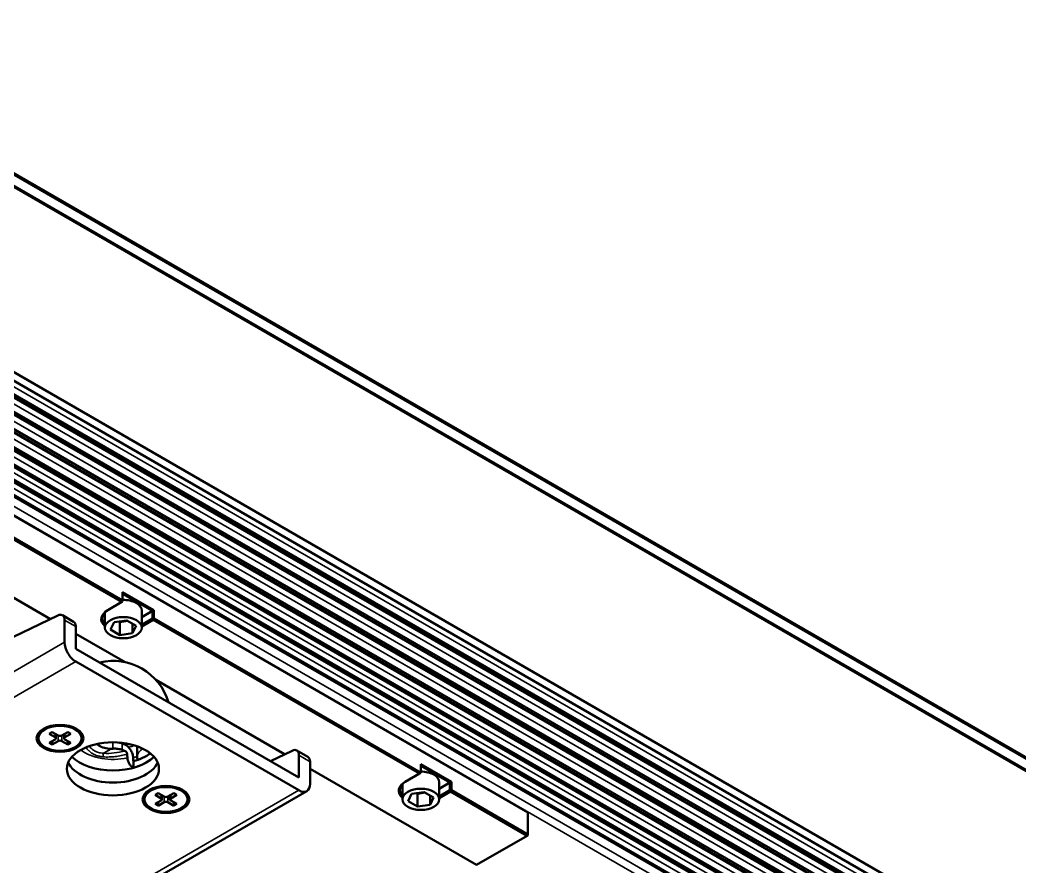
# Model space of a CAD drawing. Header units: millimetres. Extents: x 0 to 3000, y 0 to 3000.
# Drawn here: x 2045.1 to 2235.2, y 809.5 to 970.5 of the extents above; entities that cross this region are included whole.
import ezdxf

# ---------------------------------------------------------------- set-up
doc = ezdxf.new("R2010")
doc.units = ezdxf.units.MM
doc.layers.add('Visible (ANSI)', color=7, linetype='Continuous', lineweight=50)
doc.layers.add('Visible Narrow (ANSI)', color=7, linetype='Continuous', lineweight=35)

msp = doc.modelspace()

# ---------------------------------------------------------------- linework, layer by layer
at = {"layer": 'Visible (ANSI)'}
for p, q in [((1993.4059, 970.4767), (2700.5127, 562.2284)), ((1996.8943, 966.0764), (2702.5868, 558.6446)), ((1997.3616, 930.3287), (2703.0542, 522.8969)), ((2701.8845, 521.9415), (1996.1919, 929.3733)), ((2701.5361, 519.5313), (1994.6941, 927.6267)), ((2701.233, 516.448), (1994.3325, 924.5771)), ((2700.8872, 513.3193), (1993.9632, 921.462)), ((2700.4517, 510.1614), (1993.5849, 918.2711)), ((2700.2323, 506.9877), (1993.3261, 915.1202)), ((2700.2323, 504.0721), (1993.3212, 912.2074)), ((2700.2323, 501.1222), (1993.3212, 909.2575)), ((2141.6786, 819.6719), (1993.469, 905.2407)), ((2050.8711, 856.5045), (1983.7109, 895.2795)), ((2013.8337, 888.9925), (2064.4625, 859.7619)), ((2013.9751, 889.2374), (2064.6039, 860.0068)), ((2064.6039, 861.6398), (2064.6039, 860.0068)), ((2070.5436, 858.2105), (2064.6039, 861.6398)), ((2064.4625, 859.7619), (2061.7755, 858.2105)), ((2064.4625, 859.7619), (2064.6039, 859.8435)), ((2070.2608, 858.0472), (2064.6039, 861.3132)), ((2064.6039, 859.8435), (2064.6039, 860.0068)), ((2061.2454, 857.7772), (2061.2454, 854.8629)), ((2068.2454, 858.1289), (2068.2454, 854.8629)), ((2070.2608, 858.0472), (2068.2454, 856.8836)), ((2070.5436, 858.2105), (2070.2608, 858.0472)), ((2070.2608, 856.5775), (2070.2608, 858.0472)), ((2070.5436, 856.5775), (2070.5436, 858.2105)), ((2009.0271, 836.4068), (2052.2773, 857.1799)), ((2055.2802, 855.9916), (2053.1589, 857.2163)), ((2053.5731, 852.0868), (2053.5731, 856.3008)), ((2062.9776, 855.8835), (2062.3305, 854.4893)), ((2065.3924, 856.2571), (2062.9776, 855.8835)), ((2064.0983, 855.9182), (2063.9088, 856.0276)), ((2065.5819, 856.1477), (2064.0983, 855.9182)), ((2064.0983, 855.9182), (2064.0983, 853.4687)), ((2065.3924, 856.2571), (2067.1602, 855.2365)), ((2068.2454, 855.4139), (2070.2608, 856.5775)), ((2068.2454, 855.0873), (2070.4022, 856.3326)), ((2070.4022, 856.4959), (2070.2608, 856.5775)), ((2070.5436, 856.5775), (2070.4022, 856.4959)), ((2070.4022, 856.4959), (2070.4022, 856.3326)), ((2070.4022, 856.3326), (2121.0311, 827.102)), ((2070.5436, 856.5775), (2121.3139, 827.2653)), ((2055.6944, 850.8621), (2055.6944, 855.076)), ((2064.0983, 853.4687), (2062.3305, 854.4893)), ((2064.0983, 853.4687), (2066.5131, 853.8423)), ((2066.5131, 855.6101), (2066.5131, 853.8423)), ((2066.5131, 853.8423), (2067.1602, 855.2365)), ((2065.0638, 848.3104), (2055.6944, 853.7198)), ((2098.1208, 826.3672), (2055.6944, 850.8621)), ((2098.1208, 823.9177), (2055.6944, 848.4126)), ((2095.4188, 830.7849), (2070.9323, 844.9222)), ((2050.1036, 835.9088), (2049.308, 835.2571)), ((2050.6386, 834.675), (2051.2043, 835.0016)), ((2051.2043, 835.0016), (2052.3356, 834.3484)), ((2053.0427, 834.3484), (2054.1741, 835.0016)), ((2054.1741, 835.0016), (2054.7398, 834.675)), ((2055.2747, 835.9088), (2056.0704, 835.2571)), ((2048.8275, 833.0224), (2048.7928, 833.0786)), ((2051.7699, 834.0218), (2050.6386, 834.675)), ((2050.6386, 832.9604), (2051.7699, 833.6136)), ((2051.2043, 832.6338), (2050.6386, 832.9604)), ((2052.3356, 833.287), (2051.2043, 832.6338)), ((2051.2043, 833.287), (2051.2043, 832.6338)), ((2051.9164, 834.5905), (2051.9164, 833.8177)), ((2052.1942, 834.4301), (2051.9164, 834.2697)), ((2054.1741, 832.6338), (2053.0427, 833.287)), ((2053.462, 834.2697), (2053.1842, 834.4301)), ((2053.462, 834.5905), (2053.462, 833.8177)), ((2054.7398, 834.675), (2053.6084, 834.0218)), ((2053.6084, 833.6136), (2054.7398, 832.9604)), ((2054.1741, 833.287), (2054.1741, 832.6338)), ((2054.7398, 832.9604), (2054.1741, 832.6338)), ((2056.5509, 833.0224), (2056.5856, 833.0786)), ((2067.345, 830.3464), (2067.345, 832.3048)), ((2092.7169, 829.4871), (2096.825, 831.4603)), ((2099.8279, 830.272), (2097.7066, 831.4967)), ((2066.6441, 828.2103), (2066.6441, 829.435)), ((2098.1208, 826.3672), (2098.1208, 830.5811)), ((2100.2421, 825.1424), (2100.2421, 829.3564)), ((2131.9205, 809.7106), (2100.2421, 828.0002)), ((2121.0311, 827.102), (2121.3139, 827.2653)), ((2121.3139, 828.8983), (2121.3139, 827.2653)), ((2127.1122, 825.5507), (2121.3139, 828.8983)), ((2126.8293, 825.3874), (2121.3139, 828.5717)), ((2121.0311, 827.102), (2118.344, 825.5507)), ((2124.8139, 825.469), (2124.8139, 822.203)), ((2126.8293, 825.3874), (2124.8139, 824.2238)), ((2127.1122, 825.5507), (2126.8293, 825.3874)), ((2126.8293, 823.9177), (2126.8293, 825.3874)), ((2127.1122, 823.9177), (2127.1122, 825.5507)), ((1972.3416, 750.2844), (2099.6208, 823.7691)), ((2070.2562, 824.2737), (2069.4605, 823.622)), ((2070.7911, 823.04), (2071.3568, 823.3665)), ((2071.3568, 823.3665), (2072.4882, 822.7134)), ((2073.1953, 822.7134), (2074.3266, 823.3665)), ((2074.3266, 823.3665), (2074.8923, 823.04)), ((2075.4273, 824.2737), (2076.2229, 823.622)), ((2117.8139, 825.1174), (2117.8139, 822.203)), ((2121.9609, 823.5972), (2119.5461, 823.2237)), ((2120.6668, 823.2583), (2120.4774, 823.3677)), ((2122.1504, 823.4878), (2120.6668, 823.2583)), ((2121.9609, 823.5972), (2123.7287, 822.5766)), ((2124.8139, 822.7541), (2126.8293, 823.9177)), ((2124.8139, 822.4275), (2126.9707, 823.6727)), ((2126.9707, 823.836), (2126.8293, 823.9177)), ((2127.1122, 823.9177), (2126.9707, 823.836)), ((2126.9707, 823.836), (2126.9707, 823.6727)), ((2126.9707, 823.6727), (2141.5371, 815.2628)), ((2127.1122, 823.9177), (2141.6786, 815.5078)), ((2071.9225, 822.3868), (2070.7911, 823.04)), ((2070.7911, 821.3253), (2071.9225, 821.9785)), ((2072.4882, 821.6519), (2071.3568, 820.9987)), ((2071.3568, 821.6519), (2071.3568, 820.9987)), ((2072.0689, 822.9554), (2072.0689, 822.1826)), ((2072.3467, 822.795), (2072.0689, 822.6346)), ((2074.3266, 820.9987), (2073.1953, 821.6519)), ((2073.6145, 822.6346), (2073.3367, 822.795)), ((2073.6145, 822.9554), (2073.6145, 822.1826)), ((2074.8923, 823.04), (2073.761, 822.3868)), ((2073.761, 821.9785), (2074.8923, 821.3253)), ((2074.3266, 821.6519), (2074.3266, 820.9987)), ((2119.5461, 823.2237), (2118.8991, 821.8295)), ((2120.6668, 820.8088), (2118.8991, 821.8295)), ((2120.6668, 823.2583), (2120.6668, 820.8088)), ((2123.0817, 822.9502), (2123.0817, 821.1824)), ((2123.0817, 821.1824), (2123.7287, 822.5766)), ((2068.98, 821.3874), (2068.9453, 821.4435)), ((2071.3568, 820.9987), (2070.7911, 821.3253)), ((2074.8923, 821.3253), (2074.3266, 820.9987)), ((2076.7034, 821.3874), (2076.7381, 821.4435)), ((2120.6668, 820.8088), (2123.0817, 821.1824)), ((2141.6786, 815.5078), (2141.6786, 819.6719)), ((2141.5371, 815.2628), (2131.9205, 809.7106)), ((2141.5371, 815.2628), (2141.6786, 815.3445)), ((2141.6786, 815.3445), (2141.6786, 815.5078))]:
    msp.add_line(p, q, dxfattribs=at)
msp.add_arc((2062.7655, 837.5532), 11, 16.584729, 103.415271, dxfattribs=at)
for centre, major_axis, ratio, start_param, end_param in [((2064.7454, 858.1289), (3.5, 0), 0.57735027, 0, 1.61121343), ((2064.7454, 856.4959), (-4.2, 0), 0.57735027, 5.49778714, 6.86887085), ((2064.7454, 856.6592), (-4, 0), 0.57735027, 5.49778714, 6.78854582), ((2052.1589, 855.4843), (1, 1.7321), 0.57735027, 5.49778714, 6.98473384), ((2054.2802, 854.2595), (1, 1.7321), 0.57735027, 5.49778714, 6.28318531), ((2064.7454, 858.1289), (-4, 0), 0.57735027, 0.32382814, 0.50536051), ((2055.6944, 850.8621), (-1.5, 2.5981), 0.57735027, 0.78539816, 2.35619449), ((2052.6892, 833.881), (-4.1368, 0), 0.57735027, 2.79897027, 6.62580769), ((2051.4164, 833.8177), (0.5, 0), 0.57735027, 5.49778714, 7.06858347), ((2052.6892, 834.5526), (-0.5, 0), 0.57735027, 0.78539816, 2.35619449), ((2052.6892, 833.0829), (0.5, 0), 0.57735027, 0.78539816, 2.35619449), ((2053.962, 833.8177), (-0.5, 0), 0.57735027, 5.49778714, 7.06858347), ((2062.7624, 834.9196), (5.257, 0.4959), 0.58182193, 4.60479861, 4.65451131), ((2060.6441, 861.6505), (16.5, -28.5788), 0.57735027, 5.66400857, 5.67808283), ((2060.6441, 861.6505), (-17.25, 29.8779), 0.57735027, 2.51512599, 2.53649025), ((2096.7066, 829.7647), (1, 1.7321), 0.57735027, 5.49778714, 6.98473384), ((2062.7655, 830.4497), (8.75, 0), 0.57735027, 3.38646926, 6.0383087), ((2062.7655, 832.8991), (-9, 0), 0.57735027, 0.52412782, 2.61746483), ((2060.6441, 832.8991), (-3.4369, 5.9529), 0.57735027, 3.92699082, 4.0515204), ((2060.6441, 832.8991), (-4.2426, 7.3485), 0.57735027, 3.92699082, 4.05322154), ((2062.7655, 834.1239), (-9, 0), 0.57735027, 2.01635758, 2.48237513), ((2062.7655, 832.8991), (9, 0), 0.57735027, 5.15795023, 5.75905748), ((2098.8279, 828.5399), (1, 1.7321), 0.57735027, 5.49778714, 6.28318531), ((2121.3139, 825.469), (3.5, 0), 0.57735027, 0, 1.57079633), ((2121.3139, 823.836), (-4.2, 0), 0.57735027, 5.49778714, 6.86887085), ((2121.3139, 823.9993), (-4, 0), 0.57735027, 5.49778714, 6.78854582), ((2072.8417, 822.2459), (-4.1368, 0), 0.57735027, 2.79897027, 6.62580769), ((2098.1208, 826.3672), (1.5, -2.5981), 0.57735027, 5.49778714, 7.06858347), ((2121.3139, 825.469), (-4, 0), 0.57735027, 0.32382814, 0.50536051), ((2071.5689, 822.1826), (0.5, 0), 0.57735027, 5.49778714, 7.06858347), ((2072.8417, 822.9175), (-0.5, 0), 0.57735027, 0.78539816, 2.35619449), ((2072.8417, 821.4478), (0.5, 0), 0.57735027, 0.78539816, 2.35619449), ((2074.1145, 822.1826), (-0.5, 0), 0.57735027, 5.49778714, 7.06858347)]:
    msp.add_ellipse(centre, major_axis=major_axis, ratio=ratio, start_param=start_param, end_param=end_param, dxfattribs=at)
for centre, major_axis in [((2064.7454, 854.8629), (-3.5, 0)), ((2052.6892, 833.8177), (-4.45, 0)), ((2052.6892, 833.8177), (-4.1, 0)), ((2062.7655, 828.0002), (-8.75, 0)), ((2072.8417, 822.1826), (-4.45, 0)), ((2072.8417, 822.1826), (-4.1, 0)), ((2121.3139, 822.203), (-3.5, 0))]:
    msp.add_ellipse(centre, major_axis=major_axis, ratio=0.57735027, dxfattribs=at)
msp.add_open_spline([(2064.505, 832.8484), (2064.3379, 832.9125), (2064.1368, 832.9679), (2063.9153, 833.008)], degree=3, dxfattribs=at)
for points, knots in [([(2059.7339, 832.7395), (2059.9688, 832.5365), (2060.2366, 832.3552), (2060.9143, 832.0248), (2061.341, 831.9088), (2061.9885, 831.8278), (2062.2357, 831.8182), (2062.4847, 831.8254)], [-1.991842473, -1.991842473, -1.991842473, -1.991842473, -1.900158065, -1.900158065, -1.776284259, -1.776284259, -1.702145579, -1.702145579, -1.702145579, -1.702145579]), ([(2062.7463, 831.8374), (2063.0586, 831.8562), (2063.3901, 831.8463), (2064.003, 831.7655), (2064.2838, 831.6941), (2064.505, 831.6073)], [0.947964109, 0.947964109, 0.947964109, 0.947964109, 1.041756667, 1.041756667, 1.136798181, 1.136798181, 1.136798181, 1.136798181]), ([(2066.5964, 830.3348), (2066.5845, 830.4497), (2066.5628, 830.5684), (2066.4981, 830.8181), (2066.4541, 830.9485), (2066.3027, 831.3135), (2066.1747, 831.5414), (2065.8724, 831.9626), (2065.7007, 832.1504), (2065.4031, 832.4069), (2065.2841, 832.4932), (2065.0519, 832.6322), (2064.9393, 832.6864), (2064.8285, 832.727)], [0.000001637, 0.000001637, 0.000001637, 0.000001637, 0.039991107, 0.039991107, 0.082735716, 0.082735716, 0.160528868, 0.160528868, 0.239608042, 0.239608042, 0.290223155, 0.290223155, 0.337861859, 0.337861859, 0.337861859, 0.337861859]), ([(2065.0187, 831.4123), (2065.0474, 831.4018), (2065.0767, 831.3876), (2065.1369, 831.3512), (2065.1677, 831.3286), (2065.2441, 831.2622), (2065.288, 831.2138), (2065.3644, 831.1067), (2065.3963, 831.0494), (2065.4333, 830.9591), (2065.4437, 830.9278), (2065.4591, 830.8678), (2065.4642, 830.8393), (2065.467, 830.8118)], [-0.0851035209, -0.0851035209, -0.0851035209, -0.0851035209, -0.0727461734, -0.0727461734, -0.0596427461, -0.0596427461, -0.039402458, -0.039402458, -0.0198838693, -0.0198838693, -0.0096049554, -0.0096049554, -0.0000019506, -0.0000019506, -0.0000019506, -0.0000019506]), ([(2066.6441, 828.2103), (2066.5019, 828.2924), (2066.3343, 828.4262), (2066.0727, 828.6971), (2065.9314, 828.8819), (2065.7339, 829.2131), (2065.641, 829.4174), (2065.5366, 829.7541), (2065.5047, 829.9455), (2065.5047, 830.0929)], [-0.688453353, -0.688453353, -0.688453353, -0.688453353, -0.628122373, -0.628122373, -0.569029474, -0.569029474, -0.512397189, -0.512397189, -0.45823572, -0.45823572, -0.45823572, -0.45823572]), ([(2067.513, 829.7095), (2067.4801, 829.774), (2067.4515, 829.8395), (2067.3732, 830.0564), (2067.345, 830.2057), (2067.345, 830.3464)], [0.1817766223, 0.1817766223, 0.1817766223, 0.1817766223, 0.2045456522, 0.2045456522, 0.2565195867, 0.2565195867, 0.2565195867, 0.2565195867])]:
    msp.add_open_spline(points, degree=3, knots=knots, dxfattribs=at)
at = {"layer": 'Visible Narrow (ANSI)'}
for p, q in [((2700.8935, 561.6464), (1993.7867, 969.8947)), ((2702.8795, 558.1719), (1997.187, 965.6037)), ((1994.9791, 930.0307), (2701.9799, 521.8436)), ((1994.852, 928.959), (2701.5577, 520.9423)), ((1994.6202, 927.0033), (2701.7122, 518.7636)), ((1994.6471, 927.2306), (2701.7335, 518.994)), ((1994.4928, 925.9293), (2701.2812, 517.8649)), ((1994.127, 922.8438), (2700.9532, 514.7576)), ((1994.2994, 923.9274), (2701.4062, 515.679)), ((1994.3224, 924.1459), (2701.4291, 515.8976)), ((1993.9407, 920.7109), (2701.0475, 512.4626)), ((1993.9751, 921.0039), (2701.0818, 512.7556)), ((1993.7508, 919.6706), (2700.6, 511.571)), ((1993.5041, 917.546), (2700.6109, 509.2977)), ((2700.6462, 509.5955), (1993.5394, 917.8438)), ((2700.4341, 506.5418), (1993.3273, 914.7901)), ((1993.395, 916.4934), (2700.1845, 508.4283)), ((1993.3212, 913.4748), (2700.0715, 505.4323)), ((1993.3273, 914.5904), (2700.4341, 506.3422)), ((2700.4341, 503.6261), (1993.3273, 911.8744)), ((1993.3273, 911.6406), (2700.4341, 503.3923)), ((1993.3212, 910.5249), (2700.0715, 502.4825)), ((2700.4341, 500.6763), (1993.3273, 908.9246)), ((1993.3273, 907.1185), (2700.4341, 498.8702)), ((2699.7269, 497.6455), (1992.6486, 905.8774)), ((2055.6944, 855.076), (2053.5731, 856.3008)), ((1926.2938, 778.6021), (2053.5731, 852.0868)), ((2055.6944, 848.4126), (1928.4152, 774.9279)), ((2051.7699, 834.0218), (2051.7699, 834.675)), ((2052.3356, 833.287), (2052.3356, 834.3484)), ((2053.0427, 834.3484), (2053.0427, 833.287)), ((2053.6084, 834.675), (2053.6084, 834.0218)), ((2062.7463, 833.052), (2062.7463, 831.8374)), ((2060.9934, 830.9644), (2062.4847, 831.8254)), ((2064.505, 832.8484), (2064.505, 831.6073)), ((2100.2421, 829.3564), (2098.1208, 830.5811)), ((1970.8416, 750.433), (2098.1208, 823.9177)), ((2071.9225, 822.3868), (2071.9225, 823.04)), ((2072.4882, 821.6519), (2072.4882, 822.7134)), ((2073.1953, 822.7134), (2073.1953, 821.6519)), ((2073.761, 823.04), (2073.761, 822.3868))]:
    msp.add_line(p, q, dxfattribs=at)
for centre, major_axis, start_param, end_param in [((2062.7655, 834.1239), (7.5, 0), 3.7596276, 5.0862703), ((2062.7655, 837.5532), (-9.8, 0), 1.87333034, 2.0119547), ((2071.7811, 830.1435), (-4.45, 0), 5.56015451, 6.20413061), ((2062.7655, 832.8991), (9, 0), 3.66572048, 5.15795023), ((2062.7655, 835.3486), (9.8, 0), 5.11597115, 5.19861983)]:
    msp.add_ellipse(centre, major_axis=major_axis, ratio=0.57735027, start_param=start_param, end_param=end_param, dxfattribs=at)
for points, knots in [([(2060.9053, 830.2813), (2060.6518, 830.2994), (2060.4085, 830.3354), (2060.1791, 830.3864), (2060.1514, 830.3925), (2060.1239, 830.3989), (2060.0966, 830.4054), (2059.8484, 830.4652), (2059.6171, 830.5422), (2059.3925, 830.6388), (2059.3878, 830.6408), (2059.3832, 830.6428), (2059.3785, 830.6448), (2059.1496, 830.7443), (2058.9278, 830.8646), (2058.7217, 831.0025), (2058.7163, 831.0061), (2058.7109, 831.0097), (2058.7056, 831.0133), (2058.5057, 831.1485), (2058.3207, 831.3), (2058.1529, 831.4632), (2058.1426, 831.4733), (2058.1323, 831.4833), (2058.1222, 831.4934), (2057.9621, 831.6525), (2057.8177, 831.8225), (2057.687, 832.0047), (2057.672, 832.0256), (2057.6572, 832.0466), (2057.6426, 832.0678), (2057.6376, 832.075), (2057.6327, 832.0822), (2057.6277, 832.0894)], [0, 0, 0, 0, 0.127476373, 0.127476373, 0.127476373, 0.142857143, 0.142857143, 0.142857143, 0.28281795, 0.28281795, 0.28281795, 0.285714286, 0.285714286, 0.285714286, 0.428571429, 0.428571429, 0.428571429, 0.432310113, 0.432310113, 0.432310113, 0.571428571, 0.571428571, 0.571428571, 0.579963039, 0.579963039, 0.579963039, 0.714285714, 0.714285714, 0.714285714, 0.729676339, 0.729676339, 0.729676339, 0.734902143, 0.734902143, 0.734902143, 0.734902143]), ([(2060.4221, 831.0286), (2060.4, 831.0326), (2060.3779, 831.0368), (2060.3559, 831.0412), (2060.1206, 831.0878), (2059.8905, 831.1551), (2059.6697, 831.2446), (2059.6107, 831.2685), (2059.5524, 831.294), (2059.4949, 831.321), (2059.3496, 831.3893), (2059.2092, 831.4675), (2059.0751, 831.5556), (2058.9385, 831.6452), (2058.8085, 831.7451), (2058.6867, 831.8544), (2058.6485, 831.8886), (2058.6111, 831.9237), (2058.5746, 831.9597), (2058.4586, 832.074), (2058.351, 832.1974), (2058.253, 832.3284)], [0, 0, 0, 0, 0.017212585, 0.017212585, 0.017212585, 0.200904775, 0.200904775, 0.200904775, 0.25, 0.25, 0.25, 0.373860895, 0.373860895, 0.373860895, 0.5, 0.5, 0.5, 0.539506727, 0.539506727, 0.539506727, 0.664854338, 0.664854338, 0.664854338, 0.664854338]), ([(2065.0187, 831.4123), (2064.3782, 831.2333), (2063.704, 831.0979), (2063.0235, 831.0194), (2062.343, 830.9409), (2061.6562, 830.9196), (2060.9934, 830.9644)], [0, 0, 0, 0, 0.5, 0.5, 0.5, 1, 1, 1, 1]), ([(2060.9934, 830.9644), (2060.9788, 830.934), (2060.9638, 830.8922), (2060.9504, 830.8398), (2060.9369, 830.7875), (2060.925, 830.7245), (2060.9164, 830.6579), (2060.9079, 830.5914), (2060.9026, 830.5213), (2060.901, 830.4564), (2060.8993, 830.3915), (2060.9011, 830.3317), (2060.9053, 830.2813)], [0, 0, 0, 0, 0.25, 0.25, 0.25, 0.5, 0.5, 0.5, 0.75, 0.75, 0.75, 1, 1, 1, 1]), ([(2065.467, 830.8118), (2065.1061, 830.7055), (2064.7342, 830.6121), (2064.3562, 830.5337), (2063.9782, 830.4554), (2063.594, 830.392), (2063.207, 830.3455), (2062.8201, 830.299), (2062.4305, 830.2694), (2062.0451, 830.2584), (2061.6597, 830.2473), (2061.2785, 830.2548), (2060.9053, 830.2813)], [0.000000277, 0.000000277, 0.000000277, 0.000000277, 0.25, 0.25, 0.25, 0.5, 0.5, 0.5, 0.75, 0.75, 0.75, 1, 1, 1, 1])]:
    msp.add_open_spline(points, degree=3, knots=knots, dxfattribs=at)
msp.add_open_spline([(2060.9934, 830.9644), (2060.8012, 830.9736), (2060.6101, 830.9946), (2060.4221, 831.0286)], degree=3, dxfattribs=at)

doc.saveas('drawing.dxf')
